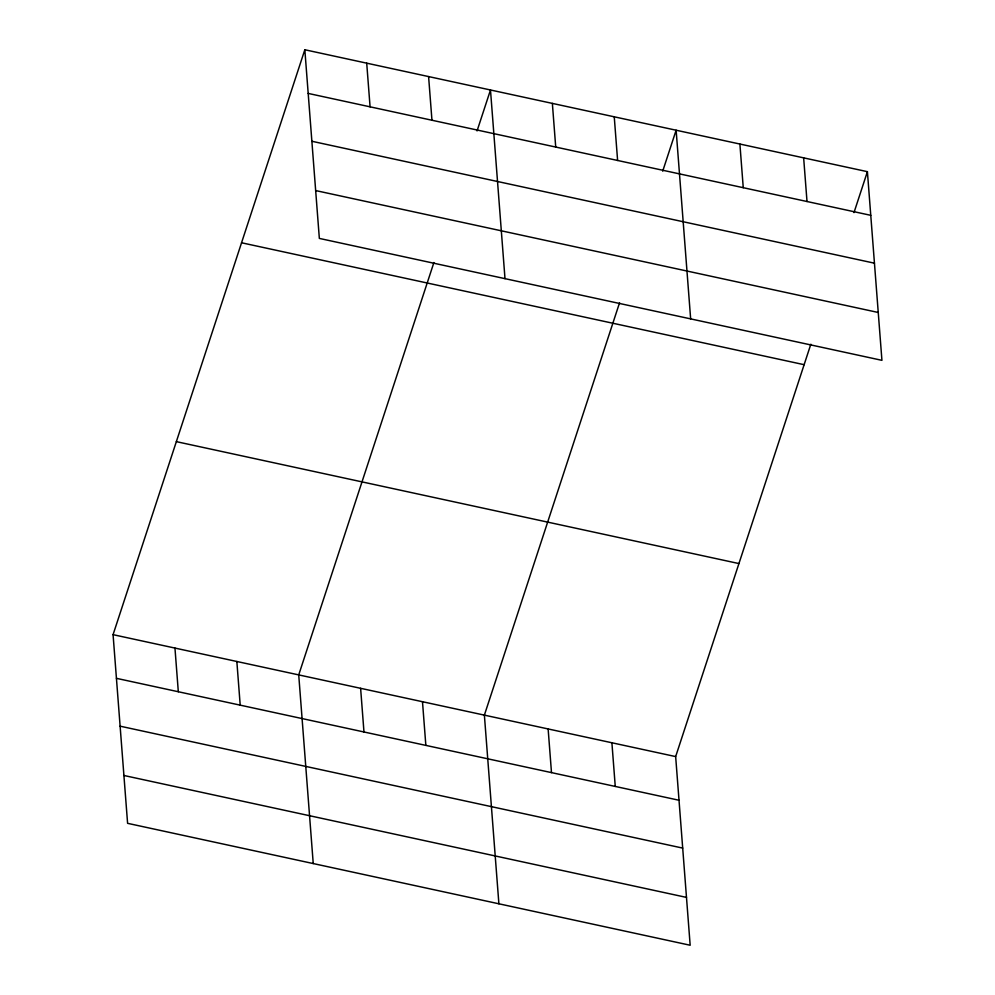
<?xml version="1.0" encoding="UTF-8"?>
<svg xmlns="http://www.w3.org/2000/svg" width="995" height="995" viewBox="0 0 995 995"><rect width="100%" height="100%" fill="white"/><g stroke="black" fill="none" stroke-linecap="round" stroke-linejoin="round"><path stroke-width="1.49" d="M810.838 344.22L675.655 756.586L690.169 945.25L127.596 823.325L113.069 634.661L304.831 49.75L867.404 171.675L881.931 360.339L319.345 238.414L304.831 49.75M433.907 262.531L298.724 674.896L313.238 863.561M477.053 130.93L490.485 89.985L505 278.65M619.562 302.766L484.378 715.131L498.893 903.796M662.707 171.165L676.127 130.221L690.654 318.885M853.984 212.619L867.404 171.675M308.189 93.418L870.774 215.33M311.87 141.265L874.456 263.19M315.664 190.567L878.249 312.48M241.549 242.768L804.134 364.692M176.351 441.643L738.937 563.568M113.069 634.661L675.655 756.586M116.427 678.329L679.013 800.254M120.109 726.176L682.694 848.101M123.902 775.478L686.488 897.403M803.649 157.857L807.007 201.512M739.894 144.039L743.253 187.694M614.251 116.813L617.609 160.469M611.9 742.768L615.258 786.436M552.362 103.393L555.72 147.061M548.133 728.949L551.491 772.617M428.596 76.578L431.954 120.233M422.489 701.724L425.848 745.379M366.707 63.158L370.078 106.826M360.613 688.316L363.971 731.972M236.847 661.488L240.205 705.157M174.958 648.081L178.316 691.736"/></g></svg>
